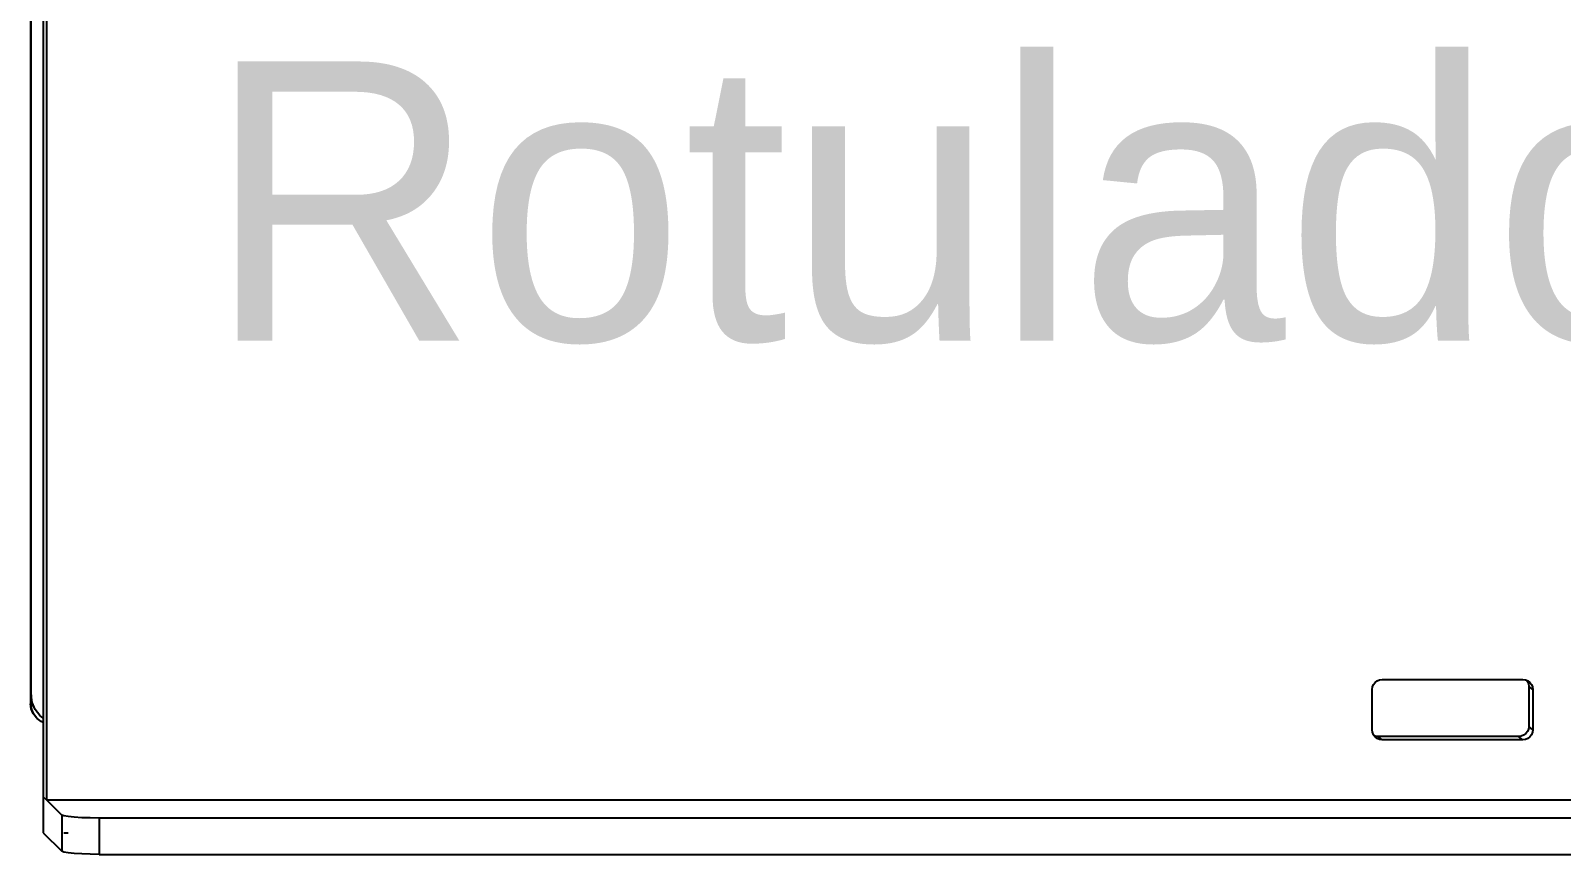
# Model space of a CAD drawing. Extents: x -4.2 to 4.2, y -5.7 to 5.7.
# Drawn here: x 2.043 to 2.646, y -3.237 to -2.912 of the extents above; entities that cross this region are included whole.
import ezdxf

# ---------------------------------------------------------------- set-up
doc = ezdxf.new("R2010")
doc.units = 0
doc.layers.get('0').update_dxf_attribs({"linetype": 'CONTINUOUS'})

# ---------------------------------------------------------------- blocks, each defined once
blk = doc.blocks.new('*X2')
blk.add_text('Rotuladores', height=0.11).set_placement((2.11216, -3.03417))

msp = doc.modelspace()

# ---------------------------------------------------------------- linework, layer by layer
for p, q in [((2.04262, -2.61828), (2.04262, -3.17351)), ((2.04289, -3.17377), (2.04289, -2.61847)), ((2.04758, -2.65776), (2.04758, -3.18295)), ((2.04887, -2.65867), (2.04887, -3.21525)), ((2.04262, -3.17351), (2.04262, -3.17736)), ((2.04289, -3.17377), (2.04262, -3.17351)), ((2.57142, -3.17172), (2.57155, -3.17069)), ((2.57142, -3.18755), (2.57142, -3.17172)), ((2.57155, -3.17069), (2.57195, -3.16974)), ((2.57195, -3.16974), (2.57258, -3.16892)), ((2.57258, -3.16892), (2.5734, -3.16829)), ((2.5734, -3.16829), (2.57435, -3.16789)), ((2.57435, -3.16789), (2.57538, -3.16776)), ((2.57538, -3.16776), (2.6308, -3.16776)), ((2.6308, -3.16776), (2.63182, -3.16789)), ((2.63182, -3.16789), (2.63223, -3.16806)), ((2.63223, -3.16806), (2.63278, -3.16829)), ((2.63223, -3.16806), (2.63256, -3.1685)), ((2.63256, -3.1685), (2.63296, -3.16945)), ((2.63278, -3.16829), (2.63358, -3.1689)), ((2.63296, -3.16945), (2.63309, -3.17048)), ((2.63474, -3.1717), (2.63309, -3.17048)), ((2.63309, -3.17048), (2.63309, -3.1863)), ((2.63358, -3.1689), (2.63421, -3.16972)), ((2.63421, -3.16972), (2.6346, -3.17068)), ((2.6346, -3.17068), (2.63474, -3.1717)), ((2.63474, -3.1717), (2.63474, -3.18754)), ((2.04289, -3.17763), (2.04262, -3.17736)), ((2.04288, -3.17936), (2.04262, -3.17736)), ((2.04365, -3.18122), (2.04288, -3.17936)), ((2.04289, -3.17377), (2.04289, -3.17763)), ((2.04329, -3.17677), (2.04289, -3.17377)), ((2.04316, -3.17962), (2.04289, -3.17763)), ((2.04393, -3.18149), (2.04316, -3.17962)), ((2.04444, -3.17956), (2.04329, -3.17677)), ((2.04628, -3.18195), (2.04444, -3.17956)), ((2.04488, -3.18281), (2.04365, -3.18122)), ((2.04505, -3.18295), (2.04393, -3.18149)), ((2.04505, -3.18295), (2.04488, -3.18281)), ((2.04515, -3.18308), (2.04505, -3.18295)), ((2.04675, -3.18431), (2.04515, -3.18308)), ((2.04758, -3.18295), (2.04628, -3.18195)), ((2.04758, -3.18465), (2.04675, -3.18431)), ((2.04758, -3.18295), (2.04758, -3.18465)), ((2.04758, -3.18465), (2.04758, -3.21399)), ((2.57155, -3.18858), (2.57142, -3.18755)), ((2.57195, -3.18953), (2.57155, -3.18858)), ((2.57225, -3.18993), (2.57195, -3.18953)), ((2.57258, -3.19035), (2.57225, -3.18993)), ((2.57273, -3.19012), (2.57225, -3.18993)), ((2.57338, -3.19097), (2.57258, -3.19035)), ((2.57375, -3.19026), (2.57273, -3.19012)), ((2.57434, -3.19136), (2.57338, -3.19097)), ((2.57536, -3.1915), (2.57375, -3.19026)), ((2.62914, -3.19026), (2.57375, -3.19026)), ((2.57536, -3.1915), (2.57434, -3.19136)), ((2.63078, -3.1915), (2.57536, -3.1915)), ((2.63016, -3.19012), (2.62914, -3.19026)), ((2.63078, -3.1915), (2.62914, -3.19026)), ((2.63111, -3.18973), (2.63016, -3.19012)), ((2.63181, -3.19136), (2.63078, -3.1915)), ((2.63193, -3.1891), (2.63111, -3.18973)), ((2.63276, -3.19097), (2.63181, -3.19136)), ((2.63256, -3.18828), (2.63193, -3.1891)), ((2.63296, -3.18732), (2.63256, -3.18828)), ((2.63358, -3.19034), (2.63276, -3.19097)), ((2.63309, -3.1863), (2.63296, -3.18732)), ((2.63474, -3.18754), (2.63309, -3.1863)), ((2.63421, -3.18952), (2.63358, -3.19034)), ((2.6346, -3.18856), (2.63421, -3.18952)), ((2.63474, -3.18754), (2.6346, -3.18856)), ((2.04758, -3.21399), (2.04758, -3.22824)), ((2.04758, -3.21399), (2.04887, -3.21525)), ((2.04887, -3.21525), (2.05495, -3.2212)), ((2.04887, -3.21525), (3.1573, -3.21526)), ((2.05495, -3.2212), (2.05495, -3.23549)), ((2.05572, -3.22151), (2.05495, -3.2212)), ((2.05737, -3.22179), (2.05572, -3.22151)), ((2.05977, -3.22204), (2.05737, -3.22179)), ((2.06276, -3.22223), (2.05977, -3.22204)), ((2.06614, -3.22235), (2.06276, -3.22223)), ((2.06968, -3.22239), (2.06614, -3.22235)), ((2.06968, -3.22239), (2.06968, -3.23669)), ((3.155, -3.22239), (2.06968, -3.22239)), ((2.04758, -3.22824), (2.05495, -3.23549)), ((2.05572, -3.22824), (2.05737, -3.22824)), ((2.05572, -3.2358), (2.05495, -3.23549)), ((2.05737, -3.23609), (2.05572, -3.2358)), ((2.05977, -3.23634), (2.05737, -3.23609)), ((2.06276, -3.23653), (2.05977, -3.23634)), ((2.06614, -3.23665), (2.06276, -3.23653)), ((2.06968, -3.23669), (2.06614, -3.23665)), ((2.06968, -3.23669), (3.155, -3.23669))]:
    msp.add_line(p, q)

# ---------------------------------------------------------------- block references
msp.add_blockref('*X2', (0, 0))

doc.saveas('drawing.dxf')
